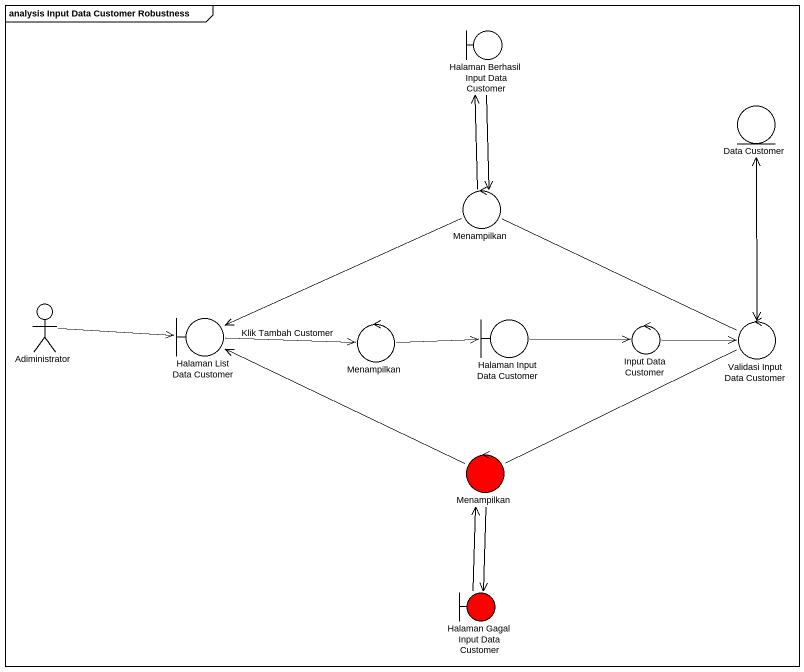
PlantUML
@startuml
mainframe analysis Input Data Customer Robustness
boundary "Halaman Berhasil Input Data Customer" as Halaman_Berhasil_Input_Data
entity "Data Customer" as Data_Customer
control Menampilkan
actor Adiministrator
boundary "Halaman List Data Customer" as Halaman_List_Data_Customer
control "Menampilkan" as Menampilkan_2
boundary "Halaman Input Data Customer" as Halaman_Input_Data_Customer
control "Input Data Customer" as Input_Data_Customer
control "Validasi Input Data Customer" as Validasi_Input_Data_Customer
control "Menampilkan" as Menampilkan_3 #FF0000
boundary "Halaman Gagal Input Data Customer" as Halaman_Gagal_Input_Data #FF0000
Halaman_Berhasil_Input_Data --> Menampilkan
Data_Customer <--> Validasi_Input_Data_Customer
Menampilkan -up-> Halaman_Berhasil_Input_Data
Menampilkan -left-> Halaman_List_Data_Customer
Adiministrator -right-> Halaman_List_Data_Customer
Halaman_List_Data_Customer -right-> Menampilkan_2 : Klik Tambah Customer
Menampilkan_2 -right-> Halaman_Input_Data_Customer
Halaman_Input_Data_Customer -right-> Input_Data_Customer
Input_Data_Customer -right-> Validasi_Input_Data_Customer
Validasi_Input_Data_Customer -left- Menampilkan
Validasi_Input_Data_Customer -left- Menampilkan_3
Menampilkan_3 -left-> Halaman_List_Data_Customer
Menampilkan_3 --> Halaman_Gagal_Input_Data
Halaman_Gagal_Input_Data -up-> Menampilkan_3
@enduml
